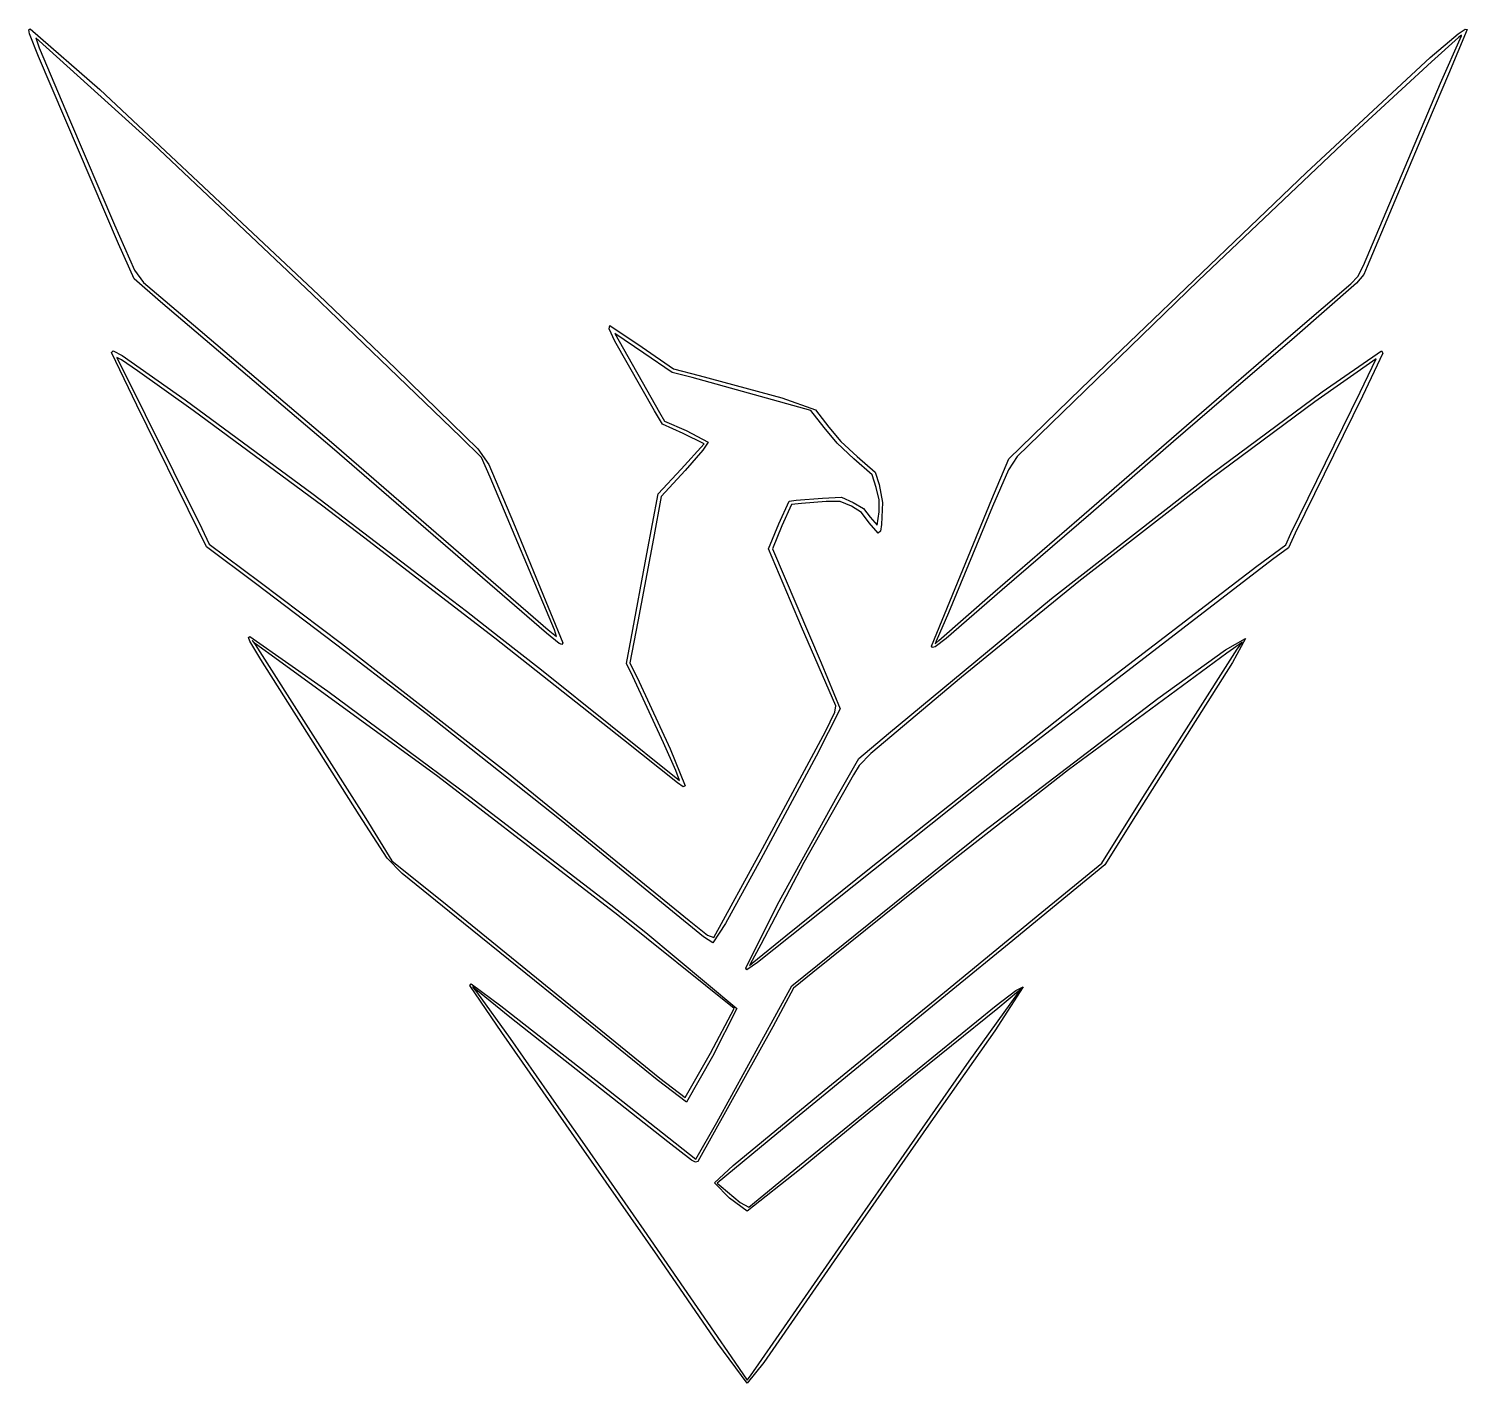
# Model space of a CAD drawing. Extents: x 54 to 155, y 115 to 209.
import ezdxf

# ---------------------------------------------------------------- set-up
doc = ezdxf.new("R2010")
doc.units = 0

msp = doc.modelspace()

# ---------------------------------------------------------------- linework, layer by layer
at = {"layer": 'Layer 1', "color": 7}
for points in [[(90.402548, 167.31269), (75.46173, 180.21434), (71.127608, 183.92002), (63.490123, 190.40642), (61.659215, 191.99854), (60.568917, 194.44402), (54.996559, 207.498926), (54.35389, 209.089303), (54.308355, 209.369585), (54.405904, 209.440667), (59.271042, 205.199966), (74.515198, 190.89311), (79.895487, 185.72371), (83.822963, 181.92857), (85.63032, 180.16185), (86.399919, 179.06113), (88.113907, 174.98852), (91.552781, 166.62473), (91.492042, 166.519197), (91.294957, 166.589788), (90.402548, 167.31269), (90.402548, 167.31269)], [(90.963811, 167.53123), (86.488029, 178.18057), (85.89107, 179.55645), (84.412712, 180.99327), (79.44713, 185.77595), (74.066841, 190.94807), (62.963059, 201.434673), (54.808472, 208.81681), (55.029225, 208.115061), (57.15712, 203.111588), (60.284987, 195.77457), (61.670418, 192.61483), (62.309909, 191.75054), (65.797134, 188.79968), (71.725418, 183.76231), (75.411912, 180.60686), (90.540661, 167.54032), (91.110019, 167.06342), (90.963811, 167.53122), (90.963811, 167.53123)], [(117.25862, 166.39225), (121.45862, 176.64998), (122.65285, 179.46716), (127.6956, 184.35494), (143.4166, 199.427291), (152.028466, 207.429209), (153.999423, 209.093367), (154.469411, 209.401899), (154.62174, 209.384506), (153.31556, 206.275008), (151.38341, 201.735752), (149.38672, 197.00271), (147.64108, 192.86636), (147.403645, 192.302409), (146.902314, 191.703158), (142.56591, 187.92241), (138.48087, 184.39905), (134.14674, 180.65389), (128.36792, 175.65029), (122.19053, 170.31527), (118.27397, 166.9339), (117.511374, 166.35037), (117.321673, 166.29335), (117.25862, 166.39225), (117.25862, 166.39225)], [(121.54292, 170.0995), (127.57084, 175.30777), (137.49263, 183.90182), (142.65603, 188.36216), (146.50108, 191.66428), (146.997651, 192.178925), (147.3784, 192.93009), (152.75433, 205.643265), (154.21411, 208.945388), (154.221121, 209.001169), (154.0218, 208.826145), (152.13086, 207.124918), (145.925105, 201.424222), (135.88274, 191.88858), (123.22688, 179.61153), (122.623744, 178.688721), (121.50997, 176.1443), (118.43894, 168.7156), (117.58984, 166.73431), (117.515749, 166.563594), (117.76844, 166.80141), (121.54292, 170.0994), (121.54292, 170.0995)], [(101.36683, 146.12719), (91.425076, 154.249336), (82.013898, 161.70456), (77.05589, 165.5194), (70.131258, 170.76223), (66.69385, 173.32074), (66.154399, 174.45733), (61.849982, 183.20929), (60.068123, 186.86914), (60.186266, 186.989898), (60.811397, 186.653928), (65.206838, 183.56857), (74.146327, 176.987329), (82.884538, 170.32703), (84.82742, 168.82435), (87.119029, 167.05168), (90.058262, 164.75377), (99.68654, 157.0253), (99.426583, 157.732509), (98.581718, 159.655813), (96.428619, 164.27651), (95.986541, 165.17698), (96.3139, 166.91822), (97.419612, 172.8414), (98.197976, 177.02335), (99.807945, 178.73018), (101.41729, 180.50355), (99.954363, 181.219), (98.492077, 181.86794), (97.946946, 182.80355), (95.173109, 187.67085), (94.777114, 188.529426), (94.826806, 188.74738), (97.093502, 187.24064), (99.274496, 185.73389), (101.06793, 185.26921), (106.815387, 183.701814), (109.17301, 182.87886), (110.10846, 181.66839), (110.937569, 180.671944), (112.07171, 179.6124), (113.33342, 178.52645), (113.60339, 177.66557), (113.850379, 176.416379), (113.78644, 174.8796), (113.697916, 174.408854), (113.546722, 174.268589), (112.92449, 174.99752), (112.386175, 175.713248), (111.67905, 176.15959), (110.896999, 176.484089), (109.9185, 176.48224), (108.19619, 176.34981), (107.4872, 176.27701), (106.82781, 174.77971), (106.16895, 173.17233), (109.57323, 165.23346), (110.88198, 162.03212), (109.227695, 158.721669), (105.35923, 151.54343), (102.90371, 147.05804), (102.017, 145.71015), (101.36683, 146.12717), (101.36683, 146.12719)], [(105.32505, 151.98374), (109.875514, 160.45219), (110.520366, 161.80157), (110.59644, 162.23538), (108.20338, 167.75111), (105.90022, 173.17111), (106.61509, 174.91947), (107.32997, 176.50341), (107.83562, 176.57161), (109.66099, 176.71177), (110.9807, 176.78367), (111.78784, 176.4089), (112.530371, 175.991571), (112.99418, 175.39056), (113.47389, 174.84021), (113.61501, 175.75896), (113.617684, 176.593928), (113.3997, 177.46482), (113.12375, 178.34513), (111.85121, 179.44608), (110.680394, 180.546983), (109.77663, 181.64775), (108.85721, 182.82076), (100.57067, 185.12078), (99.176706, 185.47087), (97.201593, 186.83392), (95.18815, 188.19696), (98.301409, 182.69342), (98.650741, 182.08803), (100.14206, 181.43898), (101.69073, 180.62484), (101.322016, 180.051398), (100.07977, 178.6407), (98.41147, 176.8217), (97.87008, 173.89632), (96.774312, 168.10445), (96.21994, 165.23796), (96.872506, 163.90166), (99.037283, 159.239249), (100.08225, 156.65274), (99.944397, 156.581555), (99.5484, 156.85654), (95.787271, 159.87229), (86.809582, 166.956648), (77.641928, 173.99776), (74.814102, 176.15068), (65.77511, 182.825489), (61.899295, 185.585637), (60.774021, 186.350969), (60.438772, 186.52726), (66.365851, 174.60326), (66.893807, 173.50256), (70.439104, 170.86085), (76.117956, 166.57202), (87.761597, 157.50653), (100.37048, 147.26576), (101.648515, 146.25201), (102.07722, 146.07313), (105.32505, 151.98372), (105.32505, 151.98374)], [(104.30606, 143.94735), (106.526315, 148.384184), (110.70083, 155.95982), (112.19322, 158.56003), (114.25266, 160.30411), (125.619769, 169.7154), (136.78707, 178.41911), (144.500715, 184.133999), (148.63491, 186.98622), (148.74328, 186.82708), (147.31182, 183.82764), (142.62183, 174.26224), (142.14799, 173.26079), (141.03842, 172.44607), (122.58909, 158.24324), (111.83514, 149.69125), (105.125361, 144.346974), (104.378014, 143.83318), (104.30606, 143.94735), (104.30606, 143.94735)], [(107.09584, 146.20819), (112.9467, 150.89933), (128.122935, 162.898369), (139.95231, 171.96958), (141.97175, 173.46102), (142.33129, 174.25228), (147.15521, 184.09687), (148.27127, 186.43587), (143.983082, 183.426206), (136.68744, 178.01496), (127.52516, 170.909649), (119.34745, 164.24209), (113.022987, 158.909637), (112.222122, 158.086461), (111.82482, 157.43223), (108.365979, 151.304491), (105.35077, 145.59961), (104.61418, 144.22374), (104.57633, 144.134755), (104.75598, 144.28814), (107.09584, 146.20816), (107.09584, 146.20819)], [(98.126931, 136.15199), (92.100776, 141.03014), (84.62815, 147.0847), (80.343846, 150.55557), (79.297687, 151.618041), (77.358836, 154.63658), (70.496628, 165.46739), (69.726652, 166.736626), (69.643243, 166.990748), (69.726018, 167.06342), (75.162826, 163.26813), (85.065855, 155.922765), (94.890559, 148.3545), (97.331618, 146.42056), (103.69047, 141.13696), (101.998196, 137.792655), (100.16946, 134.59271), (98.126931, 136.15199), (98.126931, 136.15199)], [(101.85385, 138.01681), (103.48976, 141.13803), (95.388732, 147.64627), (82.832249, 157.298116), (71.725418, 165.38985), (70.131258, 166.55806), (69.88217, 166.78823), (70.088814, 166.51306), (77.803352, 154.37929), (79.637622, 151.43643), (83.477958, 148.32895), (98.327968, 136.27811), (100.07966, 134.93145), (101.85385, 138.01681), (101.85385, 138.01681)], [(102.36318, 117.7854), (98.172491, 123.86034), (92.698633, 131.7307), (87.299461, 139.45144), (85.076509, 142.72604), (85.167589, 142.84784), (87.235014, 141.3281), (93.84439, 136.13162), (100.82868, 130.63263), (102.28426, 133.18914), (107.51456, 142.70687), (120.89529, 153.48196), (133.05076, 162.73758), (137.766604, 166.146474), (139.1576, 166.93219), (138.25205, 165.26392), (131.48903, 154.57038), (129.3546, 151.15819), (126.75348, 149.0118), (122.67328, 145.65919), (118.75314, 142.45112), (113.47249, 138.12605), (106.4739, 132.38306), (102.31489, 128.96329), (102.58812, 128.71934), (103.925787, 127.603726), (104.52355, 127.29074), (108.05683, 130.18971), (121.77717, 141.35258), (123.141071, 142.384259), (123.65655, 142.6482), (121.67263, 139.58286), (117.05916, 132.99651), (111.72822, 125.34659), (105.57186, 116.45838), (104.41215, 115.0064), (102.36318, 117.7854), (102.36318, 117.7854)], [(107.21544, 119.23766), (111.19389, 124.97941), (113.9165, 128.88693), (119.88698, 137.45438), (123.27905, 142.18692), (123.563907, 142.547286), (123.33635, 142.33907), (121.89164, 141.13463), (115.41536, 135.91595), (112.38817, 133.44836), (108.05948, 129.887), (104.41846, 126.99765), (103.171641, 127.915131), (102.13672, 128.97386), (103.440921, 130.189539), (109.78735, 135.41309), (117.5077, 141.74324), (124.96334, 147.85715), (129.13103, 151.26826), (131.99302, 155.8362), (138.58043, 166.18626), (138.95411, 166.68498), (137.85829, 165.91108), (126.82356, 157.76281), (117.626601, 150.591997), (108.98891, 143.64983), (107.64384, 142.54225), (106.18534, 139.86073), (100.97493, 130.46996), (100.815247, 130.424448), (100.517822, 130.56704), (98.875185, 131.82635), (87.866286, 140.52737), (85.475048, 142.4488), (85.253253, 142.651389), (85.534938, 142.29699), (87.868175, 139.0504), (90.603614, 135.14289), (93.058952, 131.62062), (97.193316, 125.6768), (100.92962, 120.28334), (103.29726, 116.84352), (104.41842, 115.21988), (104.64321, 115.52267), (107.21545, 119.23766), (107.21544, 119.23766)]]:
    msp.add_lwpolyline(points, dxfattribs=at)

doc.saveas('drawing.dxf')
